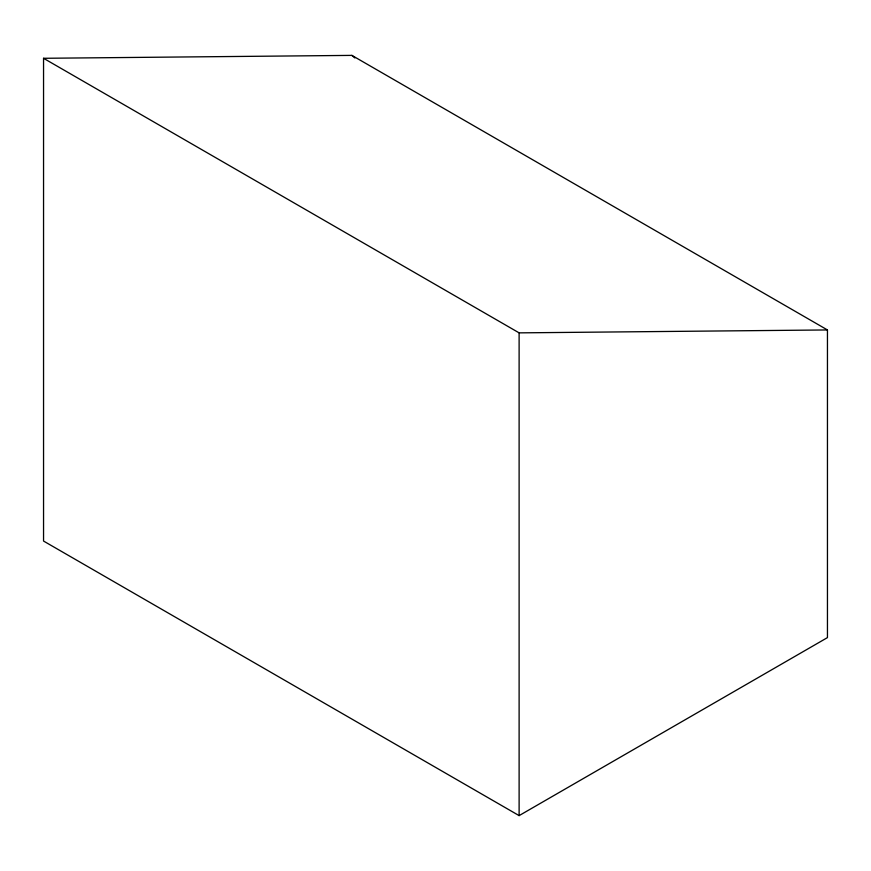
<?xml version="1.0" encoding="UTF-8"?>
<svg xmlns="http://www.w3.org/2000/svg" width="871" height="871" viewBox="0 0 871 871"><rect width="100%" height="100%" fill="white"/><g stroke="black" fill="none" stroke-linecap="round" stroke-linejoin="round"><path stroke-width="1.31" d="M519.116 815.615L827.45 637.605L827.45 329.946L351.884 55.385L43.55 58.292L43.55 541.054L519.116 815.615L519.116 332.864L43.55 58.292M519.116 332.864L827.45 329.946M351.884 55.385L354.867 57.954"/></g></svg>
